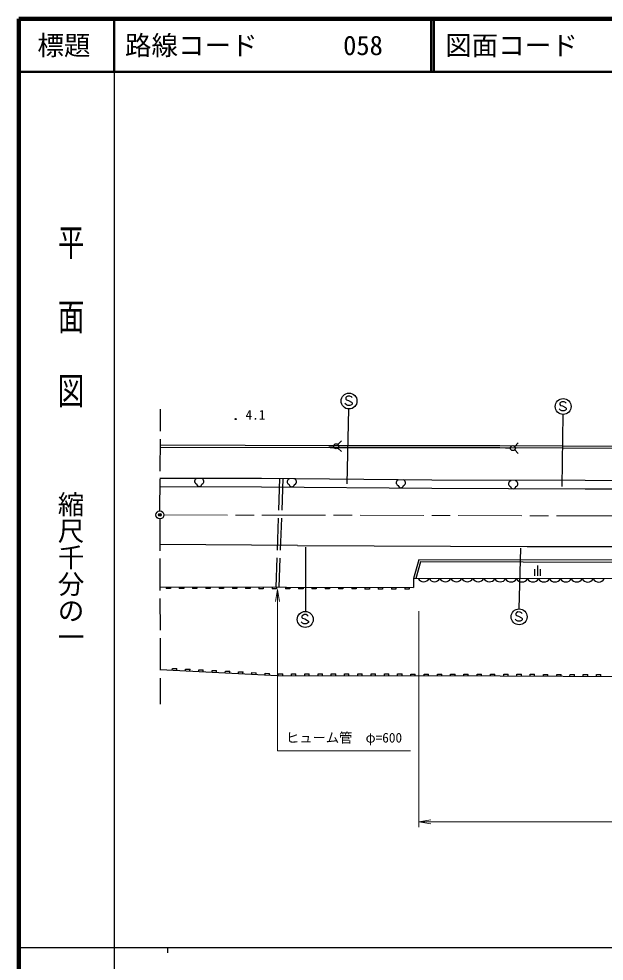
# Model space of a CAD drawing. Units: millimetres, scale not verified. Extents: x 40000 to 680000, y 20000 to 380000.
# Drawn here: x 40000 to 150347, y 202409 to 380000 of the extents above; entities that cross this region are included whole.
import ezdxf
from ezdxf.enums import TextEntityAlignment as Align

# ---------------------------------------------------------------- set-up
doc = ezdxf.new("R2010")
doc.units = ezdxf.units.MM
doc.header["$LTSCALE"] = 1000
doc.header["$PDMODE"] = 32
doc.header["$PDSIZE"] = 500
doc.linetypes.add('CHAIN', pattern=[18.5, 12, -1.5, 3.5, -1.5])
doc.linetypes.add('DASHED', pattern=[7.5, 6, -1.5])
for name, color, linetype, lineweight in [('M-BGD', 7, 'Continuous', 25), ('M-BGD-EXST', 7, 'Continuous', 25), ('M-BMK', 2, 'CHAIN', 13), ('M-BMK-SRVR', 3, 'Continuous', 25), ('M-STR-HTXT', 7, 'Continuous', 13), ('M-TTL', 2, 'Continuous', 140), ('M-TTL-BAND', 7, 'Continuous', 25), ('M-TTL-LINE', 7, 'Continuous', 50)]:
    doc.layers.add(name, color=color, linetype=linetype, lineweight=lineweight)
for name, color, linetype in [('M-BMK-HTXT', 7, 'Continuous'), ('M-OTRS', 6, 'Continuous'), ('M-TTL-TXT', 7, 'Continuous')]:
    doc.layers.add(name, color=color, linetype=linetype)
doc.styles.add('@ＭＳ ゴシック', font='')
doc.styles.add('ＭＳ ゴシック', font='')
doc.styles.get('@ＭＳ ゴシック').set_extended_font_data('@MS Gothic')
doc.styles.get('ＭＳ ゴシック').set_extended_font_data('MS Gothic')

# ---------------------------------------------------------------- blocks, each defined once
blk = doc.blocks.new('open_arrow')
at = {"color": 0, "linetype": 'Continuous', "lineweight": -2}
blk.add_lwpolyline([(7.5, 1.25), (0, 0), (7.5, -1.25)], dxfattribs=at)

msp = doc.modelspace()

# ---------------------------------------------------------------- linework, layer by layer
at = {"layer": 'M-BGD', "linetype": 'DASHED'}
for p, q in [((66590, 287265), (66714, 306418)), ((89166, 293382), (88439, 272891)), ((89767, 293377), (89039, 272889)), ((66586, 285765), (66635, 250844))]:
    msp.add_line(p, q, dxfattribs=at)
at = {"layer": 'M-BGD'}
for p, q in [((66624, 299300), (98704, 299210)), ((98704, 299210), (130687, 299210)), ((130687, 299210), (166358, 299016)), ((66606, 293456), (85770, 293410)), ((85770, 293410), (117866, 293147)), ((117866, 293147), (146746, 293041)), ((146746, 293041), (174573, 292883)), ((66601, 291856), (85762, 291810)), ((85762, 291810), (117856, 291547)), ((117856, 291547), (146739, 291441)), ((146739, 291441), (174564, 291283)), ((92548, 280731), (66569, 280919)), ((92548, 280731), (135853, 280587)), ((135853, 280587), (181323, 280442)), ((115425, 278045), (114420, 274516)), ((115727, 277644), (114836, 274515)), ((154908, 277958), (115425, 278045)), ((154907, 277558), (115727, 277644)), ((114420, 274516), (114417, 272816)), ((154474, 274452), (114420, 274516)), ((66544, 272962), (114417, 272816)), ((67751, 272958), (67750, 272658)), ((68583, 272656), (67750, 272658)), ((68584, 272956), (68583, 272656)), ((70251, 272951), (70250, 272651)), ((71083, 272648), (70250, 272651)), ((71084, 272948), (71083, 272648)), ((72751, 272943), (72750, 272643)), ((73583, 272641), (72750, 272643)), ((73584, 272941), (73583, 272641)), ((75251, 272935), (75250, 272635)), ((76083, 272633), (75250, 272635)), ((76084, 272933), (76083, 272633)), ((77751, 272928), (77750, 272628)), ((78583, 272625), (77750, 272628)), ((78584, 272925), (78583, 272625)), ((80251, 272920), (80250, 272620)), ((81083, 272618), (80250, 272620)), ((81084, 272918), (81083, 272618)), ((82751, 272913), (82750, 272613)), ((83583, 272610), (82750, 272613)), ((83584, 272910), (83583, 272610)), ((85251, 272905), (85250, 272605)), ((86083, 272602), (85250, 272605)), ((86084, 272902), (86083, 272602)), ((87751, 272897), (87750, 272597)), ((88583, 272595), (87750, 272597)), ((88584, 272895), (88583, 272595)), ((90251, 272890), (90250, 272590)), ((91083, 272587), (90250, 272590)), ((91084, 272887), (91083, 272587)), ((92751, 272882), (92750, 272582)), ((93583, 272579), (92750, 272582)), ((93584, 272879), (93583, 272579)), ((95250, 272874), (95250, 272574)), ((96083, 272572), (95250, 272574)), ((96084, 272872), (96083, 272572)), ((97750, 272867), (97750, 272567)), ((98583, 272564), (97750, 272567)), ((98584, 272864), (98583, 272564)), ((100250, 272859), (100250, 272559)), ((101083, 272556), (100250, 272559)), ((101084, 272856), (101083, 272556)), ((102750, 272851), (102750, 272551)), ((103583, 272549), (102750, 272551)), ((103584, 272849), (103583, 272549)), ((105250, 272844), (105250, 272544)), ((106083, 272541), (105250, 272544)), ((106084, 272841), (106083, 272541)), ((107750, 272836), (107750, 272536)), ((108583, 272533), (107750, 272536)), ((108584, 272833), (108583, 272533)), ((110250, 272828), (110250, 272528)), ((111083, 272526), (110250, 272528)), ((111084, 272826), (111083, 272526)), ((112750, 272821), (112749, 272521)), ((113583, 272518), (112749, 272521)), ((113584, 272818), (113583, 272518)), ((68932, 257285), (68948, 257584)), ((68948, 257584), (69780, 257542)), ((69765, 257242), (69780, 257542)), ((66626, 257402), (88770, 256272)), ((71429, 257157), (71444, 257457)), ((71444, 257457), (72277, 257414)), ((72261, 257115), (72277, 257414)), ((73926, 257030), (73941, 257330)), ((73941, 257330), (74773, 257287)), ((74758, 256987), (74773, 257287)), ((76423, 256902), (76438, 257202)), ((76438, 257202), (77270, 257160)), ((77255, 256860), (77270, 257160)), ((78919, 256775), (78935, 257075)), ((78935, 257075), (79767, 257032)), ((79752, 256733), (79767, 257032)), ((81416, 256648), (81431, 256947)), ((81431, 256947), (82264, 256905)), ((82248, 256605), (82264, 256905)), ((83913, 256520), (83928, 256820)), ((83928, 256820), (84760, 256777)), ((84745, 256478), (84760, 256777)), ((86410, 256393), (86425, 256692)), ((86425, 256692), (87257, 256650)), ((87242, 256350), (87257, 256650)), ((88770, 256272), (130718, 256195)), ((88907, 256272), (88907, 256572)), ((88907, 256572), (89740, 256571)), ((89740, 256271), (89740, 256571)), ((91407, 256268), (91407, 256568)), ((91407, 256568), (92240, 256566)), ((92240, 256266), (92240, 256566)), ((93907, 256263), (93907, 256563)), ((93907, 256563), (94740, 256561)), ((94740, 256261), (94740, 256561)), ((96407, 256258), (96407, 256558)), ((96407, 256558), (97240, 256557)), ((97240, 256257), (97240, 256557)), ((98907, 256254), (98907, 256554)), ((98907, 256554), (99740, 256552)), ((99740, 256252), (99740, 256552)), ((101407, 256249), (101407, 256549)), ((101407, 256549), (102240, 256548)), ((102240, 256248), (102240, 256548)), ((103907, 256245), (103907, 256545)), ((103907, 256545), (104740, 256543)), ((104740, 256243), (104740, 256543)), ((106407, 256240), (106407, 256540)), ((106407, 256540), (107240, 256538)), ((107240, 256238), (107240, 256538)), ((108907, 256235), (108907, 256535)), ((108907, 256535), (109740, 256534)), ((109740, 256234), (109740, 256534)), ((111407, 256231), (111407, 256531)), ((111407, 256531), (112240, 256529)), ((112240, 256229), (112240, 256529)), ((113907, 256226), (113907, 256526)), ((113907, 256526), (114740, 256525)), ((114740, 256225), (114740, 256525)), ((116407, 256222), (116407, 256522)), ((116407, 256522), (117240, 256520)), ((117240, 256220), (117240, 256520)), ((118907, 256217), (118907, 256517)), ((118907, 256517), (119740, 256516)), ((119740, 256216), (119740, 256516)), ((121407, 256213), (121407, 256513)), ((121407, 256513), (122240, 256511)), ((122240, 256211), (122240, 256511)), ((123907, 256208), (123907, 256508)), ((123907, 256508), (124740, 256506)), ((124740, 256206), (124740, 256506)), ((126407, 256203), (126407, 256503)), ((126407, 256503), (127240, 256502)), ((127240, 256202), (127240, 256502)), ((128907, 256199), (128907, 256499)), ((128907, 256499), (129740, 256497)), ((129740, 256197), (129740, 256497)), ((130718, 256195), (165851, 256034)), ((131407, 256192), (131408, 256492)), ((131408, 256492), (132241, 256488)), ((132240, 256188), (132241, 256488)), ((133907, 256181), (133908, 256481)), ((133908, 256481), (134741, 256477)), ((134740, 256177), (134741, 256477)), ((136406, 256169), (136408, 256469)), ((136408, 256469), (137241, 256465)), ((137240, 256165), (137241, 256465)), ((138906, 256158), (138908, 256458)), ((138908, 256458), (139741, 256454)), ((139740, 256154), (139741, 256454)), ((141406, 256146), (141408, 256446)), ((141408, 256446), (142241, 256442)), ((142240, 256142), (142241, 256442)), ((143906, 256135), (143908, 256435)), ((143908, 256435), (144741, 256431)), ((144740, 256131), (144741, 256431)), ((146406, 256123), (146408, 256423)), ((146408, 256423), (147241, 256419)), ((147240, 256119), (147241, 256419)), ((148906, 256112), (148908, 256412)), ((148908, 256412), (149741, 256408)), ((149740, 256108), (149741, 256408))]:
    msp.add_line(p, q, dxfattribs=at)
msp.add_lwpolyline([(66625, 299700), (98704, 299610), (130688, 299610), (166359, 299416), (203099, 299368), (235956, 299076), (275461, 298979), (308560, 298737), (342485, 298737), (366746, 298364), (386653, 298721), (413101, 299378), (431992, 299783), (435673, 303996), (436583, 317051)], dxfattribs=at)
msp.add_circle((80872, 304567), 100, dxfattribs=at)
for centre in [(116299, 275100), (118363, 275096), (120426, 275093), (122490, 275090), (124554, 275087), (126617, 275083), (128681, 275080), (130744, 275077), (132808, 275073), (134871, 275070), (136935, 275067), (138998, 275064), (141062, 275060), (143126, 275057), (145189, 275054), (147253, 275051), (149316, 275047)]:
    msp.add_arc(centre, 1187, 209.55124, 330.26658, dxfattribs=at)
at = {"layer": 'M-BGD-EXST'}
for p, q in [((101753, 307255), (101489, 307525)), ((101765, 308745), (101621, 308619)), ((101621, 308619), (101621, 308336)), ((101621, 308336), (101753, 308192)), ((101753, 308192), (102142, 308072)), ((102010, 307129), (101753, 307255)), ((102023, 308883), (101765, 308745)), ((102431, 308876), (102023, 308883)), ((102142, 308072), (102702, 307789)), ((102702, 308738), (102431, 308876)), ((102702, 307261), (102431, 307129)), ((102827, 308613), (102702, 308738)), ((102702, 307789), (102834, 307651)), ((102834, 307393), (102702, 307261)), ((102834, 307651), (102834, 307393)), ((142129, 307713), (141985, 307587)), ((141985, 307587), (141985, 307304)), ((141985, 307304), (142117, 307160)), ((142387, 307851), (142129, 307713)), ((142795, 307845), (142387, 307851)), ((143066, 307707), (142795, 307845)), ((143191, 307581), (143066, 307707)), ((101928, 292342), (102194, 306474)), ((102431, 307129), (102010, 307129)), ((142117, 306224), (141853, 306494)), ((142117, 307160), (142506, 307040)), ((142374, 306098), (142117, 306224)), ((142795, 306098), (142374, 306098)), ((142506, 307040), (143066, 306758)), ((143066, 306230), (142795, 306098)), ((143066, 306758), (143197, 306619)), ((143197, 306362), (143066, 306230)), ((143197, 306619), (143197, 306362)), ((142456, 291840), (142612, 305441)), ((100167, 299782), (100834, 300448)), ((99362, 299448), (98419, 299448)), ((100167, 299115), (100834, 298448)), ((132673, 299089), (131730, 299089)), ((133477, 299423), (134144, 300089)), ((133477, 298756), (134144, 298089)), ((94036, 280415), (94036, 268311)), ((134577, 280266), (134257, 268804)), ((137219, 276269), (137219, 275003)), ((137752, 277003), (137752, 275003)), ((138285, 276269), (138285, 275003)), ((134083, 268215), (133826, 268077)), ((134492, 268209), (134083, 268215)), ((134762, 268071), (134492, 268209)), ((93512, 267583), (93368, 267457)), ((93368, 267457), (93368, 267175)), ((93368, 267175), (93500, 267030)), ((93500, 267030), (93889, 266911)), ((93770, 267721), (93512, 267583)), ((94178, 267715), (93770, 267721)), ((93889, 266911), (94448, 266628)), ((94448, 267577), (94178, 267715)), ((94574, 267451), (94448, 267577)), ((94448, 266628), (94580, 266490)), ((94580, 266490), (94580, 266232)), ((133813, 266587), (133549, 266858)), ((133826, 268077), (133681, 267951)), ((133681, 267951), (133681, 267668)), ((133681, 267668), (133813, 267524)), ((133813, 267524), (134203, 267404)), ((134071, 266462), (133813, 266587)), ((134492, 266462), (134071, 266462)), ((134203, 267404), (134762, 267122)), ((134762, 266594), (134492, 266462)), ((134888, 267945), (134762, 268071)), ((134762, 267122), (134894, 266983)), ((134894, 266726), (134762, 266594)), ((134894, 266983), (134894, 266726)), ((93500, 266094), (93236, 266364)), ((93757, 265968), (93500, 266094)), ((94178, 265968), (93757, 265968)), ((94448, 266100), (94178, 265968)), ((94580, 266232), (94448, 266100))]:
    msp.add_line(p, q, dxfattribs=at)
for centre, radius in [((102251, 307973), 1500), ((142615, 306941), 1500), ((99834, 299448), 471), ((133144, 299089), 471), ((93998, 266812), 1500), ((134311, 267305), 1500)]:
    msp.add_circle(centre, radius, dxfattribs=at)
for centre, radius, start, end in [((73669, 292841), 537, 100.75605, 249.2973), ((74336, 292834), 545, 290.56616, 78.96113), ((91131, 292763), 537, 100.75605, 249.2973), ((91798, 292755), 545, 290.56616, 78.96113), ((111686, 292586), 537, 100.75605, 249.2973), ((112353, 292579), 545, 290.56616, 78.96113), ((74005, 292419), 532, 188.73985, 349.61114), ((91467, 292341), 532, 188.73985, 349.61114), ((112022, 292165), 532, 188.73985, 349.61114), ((132861, 292380), 537, 100.75605, 249.2973), ((133197, 291958), 532, 188.73985, 349.61114), ((133528, 292372), 545, 290.56616, 78.96113)]:
    msp.add_arc(centre, radius, start, end, dxfattribs=at)
at = {"layer": 'M-BMK'}
msp.add_line((67335, 286513), (165987, 286293), dxfattribs=at)
at = {"layer": 'M-BMK-SRVR'}
msp.add_circle((66585, 286515), 750, dxfattribs=at)
at = {"layer": 'M-OTRS'}
msp.add_point((66585, 286515), dxfattribs=at)
at = {"layer": 'M-STR-HTXT'}
for p, q in [((115425, 268396), (115425, 227656)), ((115425, 228656), (302042, 228656))]:
    msp.add_line(p, q, dxfattribs=at)
msp.add_lwpolyline([(88767, 272466), (88767, 242057), (113868, 242057)], dxfattribs=at)
at = {"layer": 'M-TTL'}
for p, q in [((40000, 380000), (40000, 20000)), ((680000, 380000), (40000, 380000))]:
    msp.add_line(p, q, dxfattribs=at)
at = {"layer": 'M-TTL-BAND'}
for p, q in [((58000, 370000), (58000, 20000)), ((40000, 205000), (579000, 205000)), ((68000, 205000), (68000, 204000))]:
    msp.add_line(p, q, dxfattribs=at)
at = {"layer": 'M-TTL-LINE'}
for p, q in [((58000, 380000), (58000, 370000)), ((117750, 380000), (117750, 370000)), ((118250, 380000), (118250, 370000)), ((40000, 370000), (680000, 370000))]:
    msp.add_line(p, q, dxfattribs=at)

# ---------------------------------------------------------------- block references
at = {"layer": 'M-STR-HTXT', "xscale": 300, "yscale": 300, "rotation": 270}
msp.add_blockref('open_arrow', (88767, 272466), dxfattribs=at)
at = {"layer": 'M-STR-HTXT', "xscale": 300, "yscale": 300}
msp.add_blockref('open_arrow', (115425, 228656), dxfattribs=at)

# ---------------------------------------------------------------- texts
at = {"layer": 'M-BMK-HTXT', "style": 'ＭＳ ゴシック'}
msp.add_text('4.1', height=1833, dxfattribs=at).set_placement((82736, 303913), align=Align.BOTTOM_LEFT)
at = {"layer": 'M-STR-HTXT', "style": 'ＭＳ ゴシック'}
msp.add_text('ヒューム管\u3000φ=600', height=1833, dxfattribs=at).set_placement((90368, 243057), align=Align.BOTTOM_LEFT)
at = {"layer": 'M-TTL-BAND', "style": '@ＭＳ ゴシック', "width": 1.4}
msp.add_text('平  面  図', height=3666, rotation=270, dxfattribs=at).set_placement((49777, 306475), align=Align.MIDDLE_RIGHT)
at = {"layer": 'M-TTL-BAND', "style": '@ＭＳ ゴシック'}
msp.add_text('縮尺千分の一', height=3666, rotation=270, dxfattribs=at).set_placement((49777, 261030), align=Align.MIDDLE_RIGHT)
at = {"layer": 'M-TTL-TXT', "style": 'ＭＳ ゴシック'}
msp.add_text('標題', height=3666, dxfattribs=at).set_placement((48500, 375000), align=Align.MIDDLE_CENTER)
for s, p in [('路線コード', (60000, 375000)), ('058', (101142, 375000)), ('図面コード', (120380, 375000))]:
    msp.add_text(s, height=3666, dxfattribs=at).set_placement(p, align=Align.MIDDLE_LEFT)

doc.saveas('drawing.dxf')
